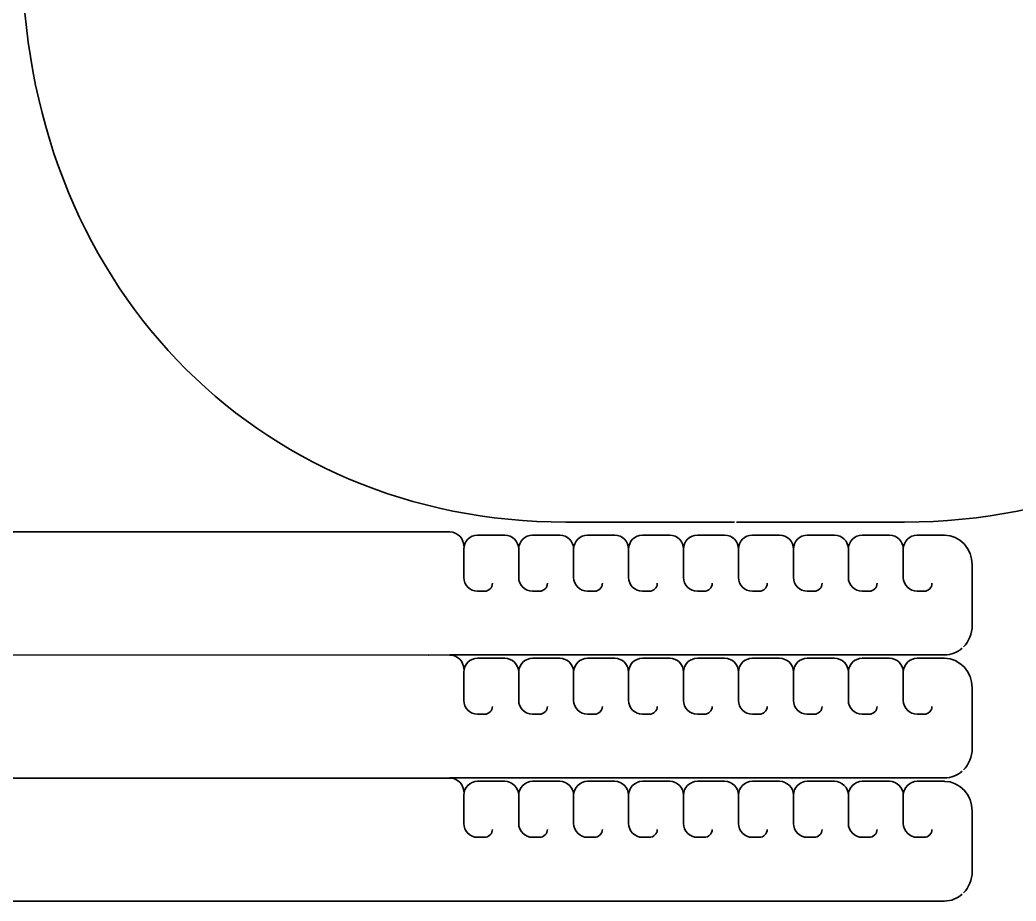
# Model space of a CAD drawing. Header units: inches. Extents: x 1974 to 2973, y -3088 to -2328.
# Drawn here: x 2586.2 to 2799.5, y -3087.7 to -2899.1 of the extents above; entities that cross this region are included whole.
import ezdxf

# ---------------------------------------------------------------- set-up
doc = ezdxf.new("R2010")
doc.units = ezdxf.units.IN
doc.header["$MEASUREMENT"] = 0
doc.layers.add('Layer 1', color=7, linetype='Continuous')

msp = doc.modelspace()

# ---------------------------------------------------------------- linework, layer by layer
at = {"layer": 'Layer 1', "color": 179, "lineweight": 35, "true_color": 0x231f20}
for points in [[(2673.73, -3008.7), (2673.69, -3008.71), (2673.73, -3008.71), (2673.73, -3008.7)], [(2673.73, -3035.05), (2673.69, -3035.06), (2673.73, -3035.06), (2673.73, -3035.05)], [(2673.73, -3035.05), (2673.69, -3035.06), (2673.73, -3035.06), (2673.73, -3035.05)], [(2673.73, -3061.39), (2673.69, -3061.4), (2673.73, -3061.4), (2673.73, -3061.39)], [(2673.73, -3061.39), (2673.69, -3061.4), (2673.73, -3061.4), (2673.73, -3061.39)]]:
    msp.add_lwpolyline(points, dxfattribs=at)
for points, knots in [([(2739.18, -2701.82), (2704.56, -2701.74), (2677.34, -2679.21), (2667.47, -2666.47), (2666.29, -2664.96), (2662.01, -2665.81), (2662.12, -2667.73), (2665.6, -2728.23), (2682.29, -2745.92), (2726.89, -2759.41), (2726.89, -2759.41), (2726.89, -2759.67), (2726.89, -2759.67), (2726.89, -2759.67), (2683.4, -2759.67), (2683.4, -2759.67), (2683.4, -2759.67), (2683.4, -2759.66), (2683.4, -2759.66), (2683.4, -2759.66), (2682.46, -2753.28), (2682.46, -2753.28), (2682.32, -2752.3), (2681.48, -2751.57), (2680.48, -2751.57), (2680.48, -2751.57), (2675.18, -2751.57), (2675.18, -2751.57), (2675.18, -2751.57), (2666.87, -2757.19), (2666.87, -2757.19), (2666.87, -2757.19), (2666.87, -2759.66), (2666.87, -2759.66), (2666.87, -2759.66), (2675.18, -2759.66), (2675.18, -2759.66), (2675.18, -2759.66), (2675.18, -2759.67), (2675.18, -2759.67), (2675.18, -2759.67), (2630.01, -2759.67), (2630.01, -2759.67), (2630.01, -2759.67), (2630.01, -2759.66), (2630.01, -2759.66), (2630.01, -2759.66), (2629.08, -2753.28), (2629.08, -2753.28), (2628.93, -2752.3), (2628.09, -2751.57), (2627.1, -2751.57), (2627.1, -2751.57), (2621.79, -2751.57), (2621.79, -2751.57), (2621.79, -2751.57), (2613.48, -2757.19), (2613.48, -2757.19), (2613.48, -2757.19), (2613.48, -2759.66), (2613.48, -2759.66), (2613.48, -2759.66), (2621.79, -2759.66), (2621.79, -2759.66), (2621.79, -2759.66), (2621.79, -2759.67), (2621.79, -2759.67), (2621.79, -2759.67), (2592.73, -2759.67), (2592.73, -2759.67), (2589.39, -2759.67), (2586.68, -2762.51), (2586.68, -2766.02), (2586.68, -2766.02), (2586.68, -2884.59), (2586.68, -2884.59), (2586.68, -2954.73), (2636.3, -3006.59), (2703.1, -3006.59), (2703.1, -3006.59), (2739.22, -3006.59), (2739.22, -3006.59)], [0, 0, 0, 0, 1, 1, 1, 2, 2, 2, 3, 3, 3, 4, 4, 4, 5, 5, 5, 6, 6, 6, 7, 7, 7, 8, 8, 8, 9, 9, 9, 10, 10, 10, 11, 11, 11, 12, 12, 12, 13, 13, 13, 14, 14, 14, 15, 15, 15, 16, 16, 16, 17, 17, 17, 18, 18, 18, 19, 19, 19, 20, 20, 20, 21, 21, 21, 22, 22, 22, 23, 23, 23, 24, 24, 24, 25, 25, 25, 26, 26, 26, 27, 27, 27, 27]), ([(2739.63, -3006.59), (2739.63, -3006.59), (2775.67, -3006.59), (2775.67, -3006.59), (2842.47, -3006.59), (2892.08, -2954.73), (2892.08, -2884.59), (2892.08, -2884.59), (2892.08, -2766.02), (2892.08, -2766.02), (2892.08, -2762.51), (2889.38, -2759.67), (2886.04, -2759.67), (2886.04, -2759.67), (2856.98, -2759.67), (2856.98, -2759.67), (2856.98, -2759.67), (2856.98, -2759.66), (2856.98, -2759.66), (2856.98, -2759.66), (2865.29, -2759.66), (2865.29, -2759.66), (2865.29, -2759.66), (2865.29, -2757.19), (2865.29, -2757.19), (2865.29, -2757.19), (2856.98, -2751.57), (2856.98, -2751.57), (2856.98, -2751.57), (2851.67, -2751.57), (2851.67, -2751.57), (2850.68, -2751.57), (2849.84, -2752.3), (2849.69, -2753.28), (2849.69, -2753.28), (2848.76, -2759.66), (2848.76, -2759.66), (2848.76, -2759.66), (2848.76, -2759.67), (2848.76, -2759.67), (2848.76, -2759.67), (2803.59, -2759.67), (2803.59, -2759.67), (2803.59, -2759.67), (2803.59, -2759.66), (2803.59, -2759.66), (2803.59, -2759.66), (2811.9, -2759.66), (2811.9, -2759.66), (2811.9, -2759.66), (2811.9, -2757.19), (2811.9, -2757.19), (2811.9, -2757.19), (2803.59, -2751.57), (2803.59, -2751.57), (2803.59, -2751.57), (2798.29, -2751.57), (2798.29, -2751.57), (2797.29, -2751.57), (2796.45, -2752.3), (2796.31, -2753.28), (2796.31, -2753.28), (2795.37, -2759.66), (2795.37, -2759.66), (2795.37, -2759.66), (2795.37, -2759.67), (2795.37, -2759.67), (2795.37, -2759.67), (2751.89, -2759.67), (2751.89, -2759.67), (2751.89, -2759.67), (2751.89, -2759.41), (2751.89, -2759.41), (2797.48, -2745.92), (2813.18, -2728.08), (2816.65, -2667.58), (2816.67, -2665.68), (2812.51, -2664.82), (2811.32, -2666.31), (2801.29, -2678.92), (2773.32, -2701.73), (2739.58, -2701.82)], [0, 0, 0, 0, 1, 1, 1, 2, 2, 2, 3, 3, 3, 4, 4, 4, 5, 5, 5, 6, 6, 6, 7, 7, 7, 8, 8, 8, 9, 9, 9, 10, 10, 10, 11, 11, 11, 12, 12, 12, 13, 13, 13, 14, 14, 14, 15, 15, 15, 16, 16, 16, 17, 17, 17, 18, 18, 18, 19, 19, 19, 20, 20, 20, 21, 21, 21, 22, 22, 22, 23, 23, 23, 24, 24, 24, 25, 25, 25, 26, 26, 26, 27, 27, 27, 27]), ([(2681.24, -3011.67), (2681.24, -3010.04), (2679.92, -3008.71), (2678.28, -3008.71), (2678.28, -3008.71), (2102.03, -3008.7), (2102.03, -3008.7), (2100.59, -3008.7), (2099.27, -3009.25), (2098.24, -3010.16)], [0, 0, 0, 0, 1, 1, 1, 2, 2, 2, 3, 3, 3, 3]), ([(2687.39, -3019.7), (2687.39, -3020.64), (2686.63, -3021.4), (2685.69, -3021.4), (2685.69, -3021.4), (2684.21, -3021.4), (2684.21, -3021.4), (2682.57, -3021.4), (2681.24, -3020.07), (2681.24, -3018.43), (2681.24, -3018.43), (2681.24, -3012.37), (2681.24, -3012.37), (2681.24, -3010.73), (2682.57, -3009.4), (2684.21, -3009.4), (2684.21, -3009.4), (2684.34, -3009.4), (2684.34, -3009.4), (2684.34, -3009.4), (2684.21, -3009.4), (2684.21, -3009.4), (2684.21, -3009.4), (2690.05, -3009.4), (2690.05, -3009.4), (2691.68, -3009.4), (2693.01, -3010.73), (2693.01, -3012.37)], [0, 0, 0, 0, 1, 1, 1, 2, 2, 2, 3, 3, 3, 4, 4, 4, 5, 5, 5, 6, 6, 6, 7, 7, 7, 8, 8, 8, 9, 9, 9, 9]), ([(2687.39, -3019.7), (2687.39, -3020.64), (2686.63, -3021.4), (2685.69, -3021.4), (2685.69, -3021.4), (2684.21, -3021.4), (2684.21, -3021.4), (2682.57, -3021.4), (2681.24, -3020.07), (2681.24, -3018.43), (2681.24, -3018.43), (2681.24, -3012.37), (2681.24, -3012.37), (2681.24, -3010.73), (2682.57, -3009.4), (2684.21, -3009.4), (2684.21, -3009.4), (2684.34, -3009.4), (2684.34, -3009.4), (2684.34, -3009.4), (2684.21, -3009.4), (2684.21, -3009.4), (2684.21, -3009.4), (2690.05, -3009.4), (2690.05, -3009.4), (2691.68, -3009.4), (2693.01, -3010.73), (2693.01, -3012.37)], [0, 0, 0, 0, 1, 1, 1, 2, 2, 2, 3, 3, 3, 4, 4, 4, 5, 5, 5, 6, 6, 6, 7, 7, 7, 8, 8, 8, 9, 9, 9, 9]), ([(2699.16, -3019.7), (2699.16, -3020.64), (2698.4, -3021.4), (2697.46, -3021.4), (2697.46, -3021.4), (2695.98, -3021.4), (2695.98, -3021.4), (2694.34, -3021.4), (2693.01, -3020.07), (2693.01, -3018.43), (2693.01, -3018.43), (2693.01, -3012.37), (2693.01, -3012.37), (2693.01, -3010.73), (2694.34, -3009.4), (2695.98, -3009.4), (2695.98, -3009.4), (2696.11, -3009.4), (2696.11, -3009.4), (2696.11, -3009.4), (2695.98, -3009.4), (2695.98, -3009.4), (2695.98, -3009.4), (2701.82, -3009.4), (2701.82, -3009.4), (2703.45, -3009.4), (2704.78, -3010.73), (2704.78, -3012.37)], [0, 0, 0, 0, 1, 1, 1, 2, 2, 2, 3, 3, 3, 4, 4, 4, 5, 5, 5, 6, 6, 6, 7, 7, 7, 8, 8, 8, 9, 9, 9, 9]), ([(2699.16, -3019.7), (2699.16, -3020.64), (2698.4, -3021.4), (2697.46, -3021.4), (2697.46, -3021.4), (2695.98, -3021.4), (2695.98, -3021.4), (2694.34, -3021.4), (2693.01, -3020.07), (2693.01, -3018.43), (2693.01, -3018.43), (2693.01, -3012.37), (2693.01, -3012.37), (2693.01, -3010.73), (2694.34, -3009.4), (2695.98, -3009.4), (2695.98, -3009.4), (2696.11, -3009.4), (2696.11, -3009.4), (2696.11, -3009.4), (2695.98, -3009.4), (2695.98, -3009.4), (2695.98, -3009.4), (2701.82, -3009.4), (2701.82, -3009.4), (2703.45, -3009.4), (2704.78, -3010.73), (2704.78, -3012.37)], [0, 0, 0, 0, 1, 1, 1, 2, 2, 2, 3, 3, 3, 4, 4, 4, 5, 5, 5, 6, 6, 6, 7, 7, 7, 8, 8, 8, 9, 9, 9, 9]), ([(2710.93, -3019.7), (2710.93, -3020.64), (2710.17, -3021.4), (2709.23, -3021.4), (2709.23, -3021.4), (2707.75, -3021.4), (2707.75, -3021.4), (2706.11, -3021.4), (2704.78, -3020.07), (2704.78, -3018.43), (2704.78, -3018.43), (2704.78, -3012.37), (2704.78, -3012.37), (2704.78, -3010.73), (2706.11, -3009.4), (2707.75, -3009.4), (2707.75, -3009.4), (2707.88, -3009.4), (2707.88, -3009.4), (2707.88, -3009.4), (2707.75, -3009.4), (2707.75, -3009.4), (2707.75, -3009.4), (2713.59, -3009.4), (2713.59, -3009.4), (2715.22, -3009.4), (2716.55, -3010.73), (2716.55, -3012.37)], [0, 0, 0, 0, 1, 1, 1, 2, 2, 2, 3, 3, 3, 4, 4, 4, 5, 5, 5, 6, 6, 6, 7, 7, 7, 8, 8, 8, 9, 9, 9, 9]), ([(2710.93, -3019.7), (2710.93, -3020.64), (2710.17, -3021.4), (2709.23, -3021.4), (2709.23, -3021.4), (2707.75, -3021.4), (2707.75, -3021.4), (2706.11, -3021.4), (2704.78, -3020.07), (2704.78, -3018.43), (2704.78, -3018.43), (2704.78, -3012.37), (2704.78, -3012.37), (2704.78, -3010.73), (2706.11, -3009.4), (2707.75, -3009.4), (2707.75, -3009.4), (2707.88, -3009.4), (2707.88, -3009.4), (2707.88, -3009.4), (2707.75, -3009.4), (2707.75, -3009.4), (2707.75, -3009.4), (2713.59, -3009.4), (2713.59, -3009.4), (2715.22, -3009.4), (2716.55, -3010.73), (2716.55, -3012.37)], [0, 0, 0, 0, 1, 1, 1, 2, 2, 2, 3, 3, 3, 4, 4, 4, 5, 5, 5, 6, 6, 6, 7, 7, 7, 8, 8, 8, 9, 9, 9, 9]), ([(2722.7, -3019.7), (2722.7, -3020.64), (2721.94, -3021.4), (2721, -3021.4), (2721, -3021.4), (2719.52, -3021.4), (2719.52, -3021.4), (2717.88, -3021.4), (2716.55, -3020.07), (2716.55, -3018.43), (2716.55, -3018.43), (2716.55, -3012.37), (2716.55, -3012.37), (2716.55, -3010.73), (2717.88, -3009.4), (2719.52, -3009.4), (2719.52, -3009.4), (2719.65, -3009.4), (2719.65, -3009.4), (2719.65, -3009.4), (2719.52, -3009.4), (2719.52, -3009.4), (2719.52, -3009.4), (2725.36, -3009.4), (2725.36, -3009.4), (2726.99, -3009.4), (2728.32, -3010.73), (2728.32, -3012.37)], [0, 0, 0, 0, 1, 1, 1, 2, 2, 2, 3, 3, 3, 4, 4, 4, 5, 5, 5, 6, 6, 6, 7, 7, 7, 8, 8, 8, 9, 9, 9, 9]), ([(2722.7, -3019.7), (2722.7, -3020.64), (2721.94, -3021.4), (2721, -3021.4), (2721, -3021.4), (2719.52, -3021.4), (2719.52, -3021.4), (2717.88, -3021.4), (2716.55, -3020.07), (2716.55, -3018.43), (2716.55, -3018.43), (2716.55, -3012.37), (2716.55, -3012.37), (2716.55, -3010.73), (2717.88, -3009.4), (2719.52, -3009.4), (2719.52, -3009.4), (2719.65, -3009.4), (2719.65, -3009.4), (2719.65, -3009.4), (2719.52, -3009.4), (2719.52, -3009.4), (2719.52, -3009.4), (2725.36, -3009.4), (2725.36, -3009.4), (2726.99, -3009.4), (2728.32, -3010.73), (2728.32, -3012.37)], [0, 0, 0, 0, 1, 1, 1, 2, 2, 2, 3, 3, 3, 4, 4, 4, 5, 5, 5, 6, 6, 6, 7, 7, 7, 8, 8, 8, 9, 9, 9, 9]), ([(2734.47, -3019.7), (2734.47, -3020.64), (2733.71, -3021.4), (2732.77, -3021.4), (2732.77, -3021.4), (2731.29, -3021.4), (2731.29, -3021.4), (2729.65, -3021.4), (2728.32, -3020.07), (2728.32, -3018.43), (2728.32, -3018.43), (2728.32, -3012.37), (2728.32, -3012.37), (2728.32, -3010.73), (2729.65, -3009.4), (2731.29, -3009.4), (2731.29, -3009.4), (2731.42, -3009.4), (2731.42, -3009.4), (2731.42, -3009.4), (2731.29, -3009.4), (2731.29, -3009.4), (2731.29, -3009.4), (2737.12, -3009.4), (2737.12, -3009.4), (2738.76, -3009.4), (2740.09, -3010.73), (2740.09, -3012.37)], [0, 0, 0, 0, 1, 1, 1, 2, 2, 2, 3, 3, 3, 4, 4, 4, 5, 5, 5, 6, 6, 6, 7, 7, 7, 8, 8, 8, 9, 9, 9, 9]), ([(2734.47, -3019.7), (2734.47, -3020.64), (2733.71, -3021.4), (2732.77, -3021.4), (2732.77, -3021.4), (2731.29, -3021.4), (2731.29, -3021.4), (2729.65, -3021.4), (2728.32, -3020.07), (2728.32, -3018.43), (2728.32, -3018.43), (2728.32, -3012.37), (2728.32, -3012.37), (2728.32, -3010.73), (2729.65, -3009.4), (2731.29, -3009.4), (2731.29, -3009.4), (2731.42, -3009.4), (2731.42, -3009.4), (2731.42, -3009.4), (2731.29, -3009.4), (2731.29, -3009.4), (2731.29, -3009.4), (2737.12, -3009.4), (2737.12, -3009.4), (2738.76, -3009.4), (2740.09, -3010.73), (2740.09, -3012.37)], [0, 0, 0, 0, 1, 1, 1, 2, 2, 2, 3, 3, 3, 4, 4, 4, 5, 5, 5, 6, 6, 6, 7, 7, 7, 8, 8, 8, 9, 9, 9, 9]), ([(2746.24, -3019.7), (2746.24, -3020.64), (2745.48, -3021.4), (2744.54, -3021.4), (2744.54, -3021.4), (2743.06, -3021.4), (2743.06, -3021.4), (2741.42, -3021.4), (2740.09, -3020.07), (2740.09, -3018.43), (2740.09, -3018.43), (2740.09, -3012.37), (2740.09, -3012.37), (2740.09, -3010.73), (2741.42, -3009.4), (2743.06, -3009.4), (2743.06, -3009.4), (2743.19, -3009.4), (2743.19, -3009.4), (2743.19, -3009.4), (2743.06, -3009.4), (2743.06, -3009.4), (2743.06, -3009.4), (2748.89, -3009.4), (2748.89, -3009.4), (2750.53, -3009.4), (2751.86, -3010.73), (2751.86, -3012.37)], [0, 0, 0, 0, 1, 1, 1, 2, 2, 2, 3, 3, 3, 4, 4, 4, 5, 5, 5, 6, 6, 6, 7, 7, 7, 8, 8, 8, 9, 9, 9, 9]), ([(2746.24, -3019.7), (2746.24, -3020.64), (2745.48, -3021.4), (2744.54, -3021.4), (2744.54, -3021.4), (2743.06, -3021.4), (2743.06, -3021.4), (2741.42, -3021.4), (2740.09, -3020.07), (2740.09, -3018.43), (2740.09, -3018.43), (2740.09, -3012.37), (2740.09, -3012.37), (2740.09, -3010.73), (2741.42, -3009.4), (2743.06, -3009.4), (2743.06, -3009.4), (2743.19, -3009.4), (2743.19, -3009.4), (2743.19, -3009.4), (2743.06, -3009.4), (2743.06, -3009.4), (2743.06, -3009.4), (2748.89, -3009.4), (2748.89, -3009.4), (2750.53, -3009.4), (2751.86, -3010.73), (2751.86, -3012.37)], [0, 0, 0, 0, 1, 1, 1, 2, 2, 2, 3, 3, 3, 4, 4, 4, 5, 5, 5, 6, 6, 6, 7, 7, 7, 8, 8, 8, 9, 9, 9, 9]), ([(2758.01, -3019.7), (2758.01, -3020.64), (2757.25, -3021.4), (2756.31, -3021.4), (2756.31, -3021.4), (2754.83, -3021.4), (2754.83, -3021.4), (2753.19, -3021.4), (2751.86, -3020.07), (2751.86, -3018.43), (2751.86, -3018.43), (2751.86, -3012.37), (2751.86, -3012.37), (2751.86, -3010.73), (2753.19, -3009.4), (2754.83, -3009.4), (2754.83, -3009.4), (2754.95, -3009.4), (2754.95, -3009.4), (2754.95, -3009.4), (2754.83, -3009.4), (2754.83, -3009.4), (2754.83, -3009.4), (2760.66, -3009.4), (2760.66, -3009.4), (2762.3, -3009.4), (2763.63, -3010.73), (2763.63, -3012.37)], [0, 0, 0, 0, 1, 1, 1, 2, 2, 2, 3, 3, 3, 4, 4, 4, 5, 5, 5, 6, 6, 6, 7, 7, 7, 8, 8, 8, 9, 9, 9, 9]), ([(2758.01, -3019.7), (2758.01, -3020.64), (2757.25, -3021.4), (2756.31, -3021.4), (2756.31, -3021.4), (2754.83, -3021.4), (2754.83, -3021.4), (2753.19, -3021.4), (2751.86, -3020.07), (2751.86, -3018.43), (2751.86, -3018.43), (2751.86, -3012.37), (2751.86, -3012.37), (2751.86, -3010.73), (2753.19, -3009.4), (2754.83, -3009.4), (2754.83, -3009.4), (2754.95, -3009.4), (2754.95, -3009.4), (2754.95, -3009.4), (2754.83, -3009.4), (2754.83, -3009.4), (2754.83, -3009.4), (2760.66, -3009.4), (2760.66, -3009.4), (2762.3, -3009.4), (2763.63, -3010.73), (2763.63, -3012.37)], [0, 0, 0, 0, 1, 1, 1, 2, 2, 2, 3, 3, 3, 4, 4, 4, 5, 5, 5, 6, 6, 6, 7, 7, 7, 8, 8, 8, 9, 9, 9, 9]), ([(2769.78, -3019.7), (2769.78, -3020.64), (2769.02, -3021.4), (2768.08, -3021.4), (2768.08, -3021.4), (2766.59, -3021.4), (2766.59, -3021.4), (2764.96, -3021.4), (2763.63, -3020.07), (2763.63, -3018.43), (2763.63, -3018.43), (2763.63, -3012.37), (2763.63, -3012.37), (2763.63, -3010.73), (2764.96, -3009.4), (2766.59, -3009.4), (2766.59, -3009.4), (2766.72, -3009.4), (2766.72, -3009.4), (2766.72, -3009.4), (2766.59, -3009.4), (2766.59, -3009.4), (2766.59, -3009.4), (2772.43, -3009.4), (2772.43, -3009.4), (2774.07, -3009.4), (2775.4, -3010.73), (2775.4, -3012.37)], [0, 0, 0, 0, 1, 1, 1, 2, 2, 2, 3, 3, 3, 4, 4, 4, 5, 5, 5, 6, 6, 6, 7, 7, 7, 8, 8, 8, 9, 9, 9, 9]), ([(2769.78, -3019.7), (2769.78, -3020.64), (2769.02, -3021.4), (2768.08, -3021.4), (2768.08, -3021.4), (2766.59, -3021.4), (2766.59, -3021.4), (2764.96, -3021.4), (2763.63, -3020.07), (2763.63, -3018.43), (2763.63, -3018.43), (2763.63, -3012.37), (2763.63, -3012.37), (2763.63, -3010.73), (2764.96, -3009.4), (2766.59, -3009.4), (2766.59, -3009.4), (2766.72, -3009.4), (2766.72, -3009.4), (2766.72, -3009.4), (2766.59, -3009.4), (2766.59, -3009.4), (2766.59, -3009.4), (2772.43, -3009.4), (2772.43, -3009.4), (2774.07, -3009.4), (2775.4, -3010.73), (2775.4, -3012.37)], [0, 0, 0, 0, 1, 1, 1, 2, 2, 2, 3, 3, 3, 4, 4, 4, 5, 5, 5, 6, 6, 6, 7, 7, 7, 8, 8, 8, 9, 9, 9, 9]), ([(2781.54, -3019.7), (2781.54, -3020.64), (2780.78, -3021.4), (2779.85, -3021.4), (2779.85, -3021.4), (2778.36, -3021.4), (2778.36, -3021.4), (2776.73, -3021.4), (2775.4, -3020.07), (2775.4, -3018.43), (2775.4, -3018.43), (2775.4, -3012.37), (2775.4, -3012.37), (2775.4, -3010.73), (2776.73, -3009.4), (2778.36, -3009.4), (2778.36, -3009.4), (2778.49, -3009.4), (2778.49, -3009.4), (2778.49, -3009.4), (2778.36, -3009.4), (2778.36, -3009.4), (2778.36, -3009.4), (2784.2, -3009.4), (2784.2, -3009.4), (2784.2, -3009.4), (2784.24, -3009.41), (2784.24, -3009.41), (2784.24, -3009.41), (2784.2, -3009.41), (2784.2, -3009.41), (2787.49, -3009.41), (2790.15, -3012.26), (2790.15, -3015.76), (2790.15, -3015.76), (2790.15, -3015.75), (2790.15, -3015.75), (2790.15, -3015.75), (2790.15, -3028.7), (2790.15, -3028.7), (2790.15, -3030.52), (2789.43, -3032.16), (2788.28, -3033.31)], [0, 0, 0, 0, 1, 1, 1, 2, 2, 2, 3, 3, 3, 4, 4, 4, 5, 5, 5, 6, 6, 6, 7, 7, 7, 8, 8, 8, 9, 9, 9, 10, 10, 10, 11, 11, 11, 12, 12, 12, 13, 13, 13, 14, 14, 14, 14]), ([(2781.54, -3019.7), (2781.54, -3020.64), (2780.78, -3021.4), (2779.85, -3021.4), (2779.85, -3021.4), (2778.36, -3021.4), (2778.36, -3021.4), (2776.73, -3021.4), (2775.4, -3020.07), (2775.4, -3018.43), (2775.4, -3018.43), (2775.4, -3012.37), (2775.4, -3012.37), (2775.4, -3010.73), (2776.73, -3009.4), (2778.36, -3009.4), (2778.36, -3009.4), (2778.49, -3009.4), (2778.49, -3009.4), (2778.49, -3009.4), (2778.36, -3009.4), (2778.36, -3009.4), (2778.36, -3009.4), (2784.2, -3009.4), (2784.2, -3009.4), (2784.2, -3009.4), (2784.24, -3009.41), (2784.24, -3009.41), (2784.24, -3009.41), (2784.2, -3009.41), (2784.2, -3009.41), (2787.49, -3009.41), (2790.15, -3012.26), (2790.15, -3015.76), (2790.15, -3015.76), (2790.15, -3015.75), (2790.15, -3015.75), (2790.15, -3015.75), (2790.15, -3028.7), (2790.15, -3028.7), (2790.15, -3030.52), (2789.43, -3032.16), (2788.28, -3033.31)], [0, 0, 0, 0, 1, 1, 1, 2, 2, 2, 3, 3, 3, 4, 4, 4, 5, 5, 5, 6, 6, 6, 7, 7, 7, 8, 8, 8, 9, 9, 9, 10, 10, 10, 11, 11, 11, 12, 12, 12, 13, 13, 13, 14, 14, 14, 14]), ([(2787.99, -3033.59), (2786.96, -3034.5), (2785.64, -3035.05), (2784.2, -3035.05), (2784.2, -3035.05), (2678.28, -3035.04), (2678.28, -3035.04)], [0, 0, 0, 0, 1, 1, 1, 2, 2, 2, 2]), ([(2787.99, -3033.59), (2786.96, -3034.5), (2785.64, -3035.05), (2784.2, -3035.05), (2784.2, -3035.05), (2678.28, -3035.04), (2678.28, -3035.04)], [0, 0, 0, 0, 1, 1, 1, 2, 2, 2, 2]), ([(2681.24, -3038.02), (2681.24, -3036.38), (2679.92, -3035.06), (2678.28, -3035.06), (2678.28, -3035.06), (2102.03, -3035.05), (2102.03, -3035.05), (2100.59, -3035.05), (2099.27, -3035.6), (2098.24, -3036.51)], [0, 0, 0, 0, 1, 1, 1, 2, 2, 2, 3, 3, 3, 3]), ([(2681.24, -3038.02), (2681.24, -3036.38), (2679.92, -3035.06), (2678.28, -3035.06), (2678.28, -3035.06), (2102.03, -3035.05), (2102.03, -3035.05), (2100.59, -3035.05), (2099.27, -3035.6), (2098.24, -3036.51)], [0, 0, 0, 0, 1, 1, 1, 2, 2, 2, 3, 3, 3, 3]), ([(2687.39, -3046.05), (2687.39, -3046.98), (2686.63, -3047.74), (2685.69, -3047.74), (2685.69, -3047.74), (2684.21, -3047.74), (2684.21, -3047.74), (2682.57, -3047.74), (2681.24, -3046.42), (2681.24, -3044.78), (2681.24, -3044.78), (2681.24, -3038.72), (2681.24, -3038.72), (2681.24, -3037.08), (2682.57, -3035.75), (2684.21, -3035.75), (2684.21, -3035.75), (2684.34, -3035.75), (2684.34, -3035.75), (2684.34, -3035.75), (2684.21, -3035.75), (2684.21, -3035.75), (2684.21, -3035.75), (2690.05, -3035.75), (2690.05, -3035.75), (2691.68, -3035.75), (2693.01, -3037.08), (2693.01, -3038.72)], [0, 0, 0, 0, 1, 1, 1, 2, 2, 2, 3, 3, 3, 4, 4, 4, 5, 5, 5, 6, 6, 6, 7, 7, 7, 8, 8, 8, 9, 9, 9, 9]), ([(2687.39, -3046.05), (2687.39, -3046.98), (2686.63, -3047.74), (2685.69, -3047.74), (2685.69, -3047.74), (2684.21, -3047.74), (2684.21, -3047.74), (2682.57, -3047.74), (2681.24, -3046.42), (2681.24, -3044.78), (2681.24, -3044.78), (2681.24, -3038.72), (2681.24, -3038.72), (2681.24, -3037.08), (2682.57, -3035.75), (2684.21, -3035.75), (2684.21, -3035.75), (2684.34, -3035.75), (2684.34, -3035.75), (2684.34, -3035.75), (2684.21, -3035.75), (2684.21, -3035.75), (2684.21, -3035.75), (2690.05, -3035.75), (2690.05, -3035.75), (2691.68, -3035.75), (2693.01, -3037.08), (2693.01, -3038.72)], [0, 0, 0, 0, 1, 1, 1, 2, 2, 2, 3, 3, 3, 4, 4, 4, 5, 5, 5, 6, 6, 6, 7, 7, 7, 8, 8, 8, 9, 9, 9, 9]), ([(2699.16, -3046.05), (2699.16, -3046.98), (2698.4, -3047.74), (2697.46, -3047.74), (2697.46, -3047.74), (2695.98, -3047.74), (2695.98, -3047.74), (2694.34, -3047.74), (2693.01, -3046.42), (2693.01, -3044.78), (2693.01, -3044.78), (2693.01, -3038.72), (2693.01, -3038.72), (2693.01, -3037.08), (2694.34, -3035.75), (2695.98, -3035.75), (2695.98, -3035.75), (2696.11, -3035.75), (2696.11, -3035.75), (2696.11, -3035.75), (2695.98, -3035.75), (2695.98, -3035.75), (2695.98, -3035.75), (2701.82, -3035.75), (2701.82, -3035.75), (2703.45, -3035.75), (2704.78, -3037.08), (2704.78, -3038.72)], [0, 0, 0, 0, 1, 1, 1, 2, 2, 2, 3, 3, 3, 4, 4, 4, 5, 5, 5, 6, 6, 6, 7, 7, 7, 8, 8, 8, 9, 9, 9, 9]), ([(2699.16, -3046.05), (2699.16, -3046.98), (2698.4, -3047.74), (2697.46, -3047.74), (2697.46, -3047.74), (2695.98, -3047.74), (2695.98, -3047.74), (2694.34, -3047.74), (2693.01, -3046.42), (2693.01, -3044.78), (2693.01, -3044.78), (2693.01, -3038.72), (2693.01, -3038.72), (2693.01, -3037.08), (2694.34, -3035.75), (2695.98, -3035.75), (2695.98, -3035.75), (2696.11, -3035.75), (2696.11, -3035.75), (2696.11, -3035.75), (2695.98, -3035.75), (2695.98, -3035.75), (2695.98, -3035.75), (2701.82, -3035.75), (2701.82, -3035.75), (2703.45, -3035.75), (2704.78, -3037.08), (2704.78, -3038.72)], [0, 0, 0, 0, 1, 1, 1, 2, 2, 2, 3, 3, 3, 4, 4, 4, 5, 5, 5, 6, 6, 6, 7, 7, 7, 8, 8, 8, 9, 9, 9, 9]), ([(2710.93, -3046.05), (2710.93, -3046.98), (2710.17, -3047.74), (2709.23, -3047.74), (2709.23, -3047.74), (2707.75, -3047.74), (2707.75, -3047.74), (2706.11, -3047.74), (2704.78, -3046.42), (2704.78, -3044.78), (2704.78, -3044.78), (2704.78, -3038.72), (2704.78, -3038.72), (2704.78, -3037.08), (2706.11, -3035.75), (2707.75, -3035.75), (2707.75, -3035.75), (2707.88, -3035.75), (2707.88, -3035.75), (2707.88, -3035.75), (2707.75, -3035.75), (2707.75, -3035.75), (2707.75, -3035.75), (2713.59, -3035.75), (2713.59, -3035.75), (2715.22, -3035.75), (2716.55, -3037.08), (2716.55, -3038.72)], [0, 0, 0, 0, 1, 1, 1, 2, 2, 2, 3, 3, 3, 4, 4, 4, 5, 5, 5, 6, 6, 6, 7, 7, 7, 8, 8, 8, 9, 9, 9, 9]), ([(2710.93, -3046.05), (2710.93, -3046.98), (2710.17, -3047.74), (2709.23, -3047.74), (2709.23, -3047.74), (2707.75, -3047.74), (2707.75, -3047.74), (2706.11, -3047.74), (2704.78, -3046.42), (2704.78, -3044.78), (2704.78, -3044.78), (2704.78, -3038.72), (2704.78, -3038.72), (2704.78, -3037.08), (2706.11, -3035.75), (2707.75, -3035.75), (2707.75, -3035.75), (2707.88, -3035.75), (2707.88, -3035.75), (2707.88, -3035.75), (2707.75, -3035.75), (2707.75, -3035.75), (2707.75, -3035.75), (2713.59, -3035.75), (2713.59, -3035.75), (2715.22, -3035.75), (2716.55, -3037.08), (2716.55, -3038.72)], [0, 0, 0, 0, 1, 1, 1, 2, 2, 2, 3, 3, 3, 4, 4, 4, 5, 5, 5, 6, 6, 6, 7, 7, 7, 8, 8, 8, 9, 9, 9, 9]), ([(2722.7, -3046.05), (2722.7, -3046.98), (2721.94, -3047.74), (2721, -3047.74), (2721, -3047.74), (2719.52, -3047.74), (2719.52, -3047.74), (2717.88, -3047.74), (2716.55, -3046.42), (2716.55, -3044.78), (2716.55, -3044.78), (2716.55, -3038.72), (2716.55, -3038.72), (2716.55, -3037.08), (2717.88, -3035.75), (2719.52, -3035.75), (2719.52, -3035.75), (2719.65, -3035.75), (2719.65, -3035.75), (2719.65, -3035.75), (2719.52, -3035.75), (2719.52, -3035.75), (2719.52, -3035.75), (2725.36, -3035.75), (2725.36, -3035.75), (2726.99, -3035.75), (2728.32, -3037.08), (2728.32, -3038.72)], [0, 0, 0, 0, 1, 1, 1, 2, 2, 2, 3, 3, 3, 4, 4, 4, 5, 5, 5, 6, 6, 6, 7, 7, 7, 8, 8, 8, 9, 9, 9, 9]), ([(2722.7, -3046.05), (2722.7, -3046.98), (2721.94, -3047.74), (2721, -3047.74), (2721, -3047.74), (2719.52, -3047.74), (2719.52, -3047.74), (2717.88, -3047.74), (2716.55, -3046.42), (2716.55, -3044.78), (2716.55, -3044.78), (2716.55, -3038.72), (2716.55, -3038.72), (2716.55, -3037.08), (2717.88, -3035.75), (2719.52, -3035.75), (2719.52, -3035.75), (2719.65, -3035.75), (2719.65, -3035.75), (2719.65, -3035.75), (2719.52, -3035.75), (2719.52, -3035.75), (2719.52, -3035.75), (2725.36, -3035.75), (2725.36, -3035.75), (2726.99, -3035.75), (2728.32, -3037.08), (2728.32, -3038.72)], [0, 0, 0, 0, 1, 1, 1, 2, 2, 2, 3, 3, 3, 4, 4, 4, 5, 5, 5, 6, 6, 6, 7, 7, 7, 8, 8, 8, 9, 9, 9, 9]), ([(2734.47, -3046.05), (2734.47, -3046.98), (2733.71, -3047.74), (2732.77, -3047.74), (2732.77, -3047.74), (2731.29, -3047.74), (2731.29, -3047.74), (2729.65, -3047.74), (2728.32, -3046.42), (2728.32, -3044.78), (2728.32, -3044.78), (2728.32, -3038.72), (2728.32, -3038.72), (2728.32, -3037.08), (2729.65, -3035.75), (2731.29, -3035.75), (2731.29, -3035.75), (2731.42, -3035.75), (2731.42, -3035.75), (2731.42, -3035.75), (2731.29, -3035.75), (2731.29, -3035.75), (2731.29, -3035.75), (2737.12, -3035.75), (2737.12, -3035.75), (2738.76, -3035.75), (2740.09, -3037.08), (2740.09, -3038.72)], [0, 0, 0, 0, 1, 1, 1, 2, 2, 2, 3, 3, 3, 4, 4, 4, 5, 5, 5, 6, 6, 6, 7, 7, 7, 8, 8, 8, 9, 9, 9, 9]), ([(2734.47, -3046.05), (2734.47, -3046.98), (2733.71, -3047.74), (2732.77, -3047.74), (2732.77, -3047.74), (2731.29, -3047.74), (2731.29, -3047.74), (2729.65, -3047.74), (2728.32, -3046.42), (2728.32, -3044.78), (2728.32, -3044.78), (2728.32, -3038.72), (2728.32, -3038.72), (2728.32, -3037.08), (2729.65, -3035.75), (2731.29, -3035.75), (2731.29, -3035.75), (2731.42, -3035.75), (2731.42, -3035.75), (2731.42, -3035.75), (2731.29, -3035.75), (2731.29, -3035.75), (2731.29, -3035.75), (2737.12, -3035.75), (2737.12, -3035.75), (2738.76, -3035.75), (2740.09, -3037.08), (2740.09, -3038.72)], [0, 0, 0, 0, 1, 1, 1, 2, 2, 2, 3, 3, 3, 4, 4, 4, 5, 5, 5, 6, 6, 6, 7, 7, 7, 8, 8, 8, 9, 9, 9, 9]), ([(2746.24, -3046.05), (2746.24, -3046.98), (2745.48, -3047.74), (2744.54, -3047.74), (2744.54, -3047.74), (2743.06, -3047.74), (2743.06, -3047.74), (2741.42, -3047.74), (2740.09, -3046.42), (2740.09, -3044.78), (2740.09, -3044.78), (2740.09, -3038.72), (2740.09, -3038.72), (2740.09, -3037.08), (2741.42, -3035.75), (2743.06, -3035.75), (2743.06, -3035.75), (2743.19, -3035.75), (2743.19, -3035.75), (2743.19, -3035.75), (2743.06, -3035.75), (2743.06, -3035.75), (2743.06, -3035.75), (2748.89, -3035.75), (2748.89, -3035.75), (2750.53, -3035.75), (2751.86, -3037.08), (2751.86, -3038.72)], [0, 0, 0, 0, 1, 1, 1, 2, 2, 2, 3, 3, 3, 4, 4, 4, 5, 5, 5, 6, 6, 6, 7, 7, 7, 8, 8, 8, 9, 9, 9, 9]), ([(2746.24, -3046.05), (2746.24, -3046.98), (2745.48, -3047.74), (2744.54, -3047.74), (2744.54, -3047.74), (2743.06, -3047.74), (2743.06, -3047.74), (2741.42, -3047.74), (2740.09, -3046.42), (2740.09, -3044.78), (2740.09, -3044.78), (2740.09, -3038.72), (2740.09, -3038.72), (2740.09, -3037.08), (2741.42, -3035.75), (2743.06, -3035.75), (2743.06, -3035.75), (2743.19, -3035.75), (2743.19, -3035.75), (2743.19, -3035.75), (2743.06, -3035.75), (2743.06, -3035.75), (2743.06, -3035.75), (2748.89, -3035.75), (2748.89, -3035.75), (2750.53, -3035.75), (2751.86, -3037.08), (2751.86, -3038.72)], [0, 0, 0, 0, 1, 1, 1, 2, 2, 2, 3, 3, 3, 4, 4, 4, 5, 5, 5, 6, 6, 6, 7, 7, 7, 8, 8, 8, 9, 9, 9, 9]), ([(2758.01, -3046.05), (2758.01, -3046.98), (2757.25, -3047.74), (2756.31, -3047.74), (2756.31, -3047.74), (2754.83, -3047.74), (2754.83, -3047.74), (2753.19, -3047.74), (2751.86, -3046.42), (2751.86, -3044.78), (2751.86, -3044.78), (2751.86, -3038.72), (2751.86, -3038.72), (2751.86, -3037.08), (2753.19, -3035.75), (2754.83, -3035.75), (2754.83, -3035.75), (2754.95, -3035.75), (2754.95, -3035.75), (2754.95, -3035.75), (2754.83, -3035.75), (2754.83, -3035.75), (2754.83, -3035.75), (2760.66, -3035.75), (2760.66, -3035.75), (2762.3, -3035.75), (2763.63, -3037.08), (2763.63, -3038.72)], [0, 0, 0, 0, 1, 1, 1, 2, 2, 2, 3, 3, 3, 4, 4, 4, 5, 5, 5, 6, 6, 6, 7, 7, 7, 8, 8, 8, 9, 9, 9, 9]), ([(2758.01, -3046.05), (2758.01, -3046.98), (2757.25, -3047.74), (2756.31, -3047.74), (2756.31, -3047.74), (2754.83, -3047.74), (2754.83, -3047.74), (2753.19, -3047.74), (2751.86, -3046.42), (2751.86, -3044.78), (2751.86, -3044.78), (2751.86, -3038.72), (2751.86, -3038.72), (2751.86, -3037.08), (2753.19, -3035.75), (2754.83, -3035.75), (2754.83, -3035.75), (2754.95, -3035.75), (2754.95, -3035.75), (2754.95, -3035.75), (2754.83, -3035.75), (2754.83, -3035.75), (2754.83, -3035.75), (2760.66, -3035.75), (2760.66, -3035.75), (2762.3, -3035.75), (2763.63, -3037.08), (2763.63, -3038.72)], [0, 0, 0, 0, 1, 1, 1, 2, 2, 2, 3, 3, 3, 4, 4, 4, 5, 5, 5, 6, 6, 6, 7, 7, 7, 8, 8, 8, 9, 9, 9, 9]), ([(2769.78, -3046.05), (2769.78, -3046.98), (2769.02, -3047.74), (2768.08, -3047.74), (2768.08, -3047.74), (2766.59, -3047.74), (2766.59, -3047.74), (2764.96, -3047.74), (2763.63, -3046.42), (2763.63, -3044.78), (2763.63, -3044.78), (2763.63, -3038.72), (2763.63, -3038.72), (2763.63, -3037.08), (2764.96, -3035.75), (2766.59, -3035.75), (2766.59, -3035.75), (2766.72, -3035.75), (2766.72, -3035.75), (2766.72, -3035.75), (2766.59, -3035.75), (2766.59, -3035.75), (2766.59, -3035.75), (2772.43, -3035.75), (2772.43, -3035.75), (2774.07, -3035.75), (2775.4, -3037.08), (2775.4, -3038.72)], [0, 0, 0, 0, 1, 1, 1, 2, 2, 2, 3, 3, 3, 4, 4, 4, 5, 5, 5, 6, 6, 6, 7, 7, 7, 8, 8, 8, 9, 9, 9, 9]), ([(2769.78, -3046.05), (2769.78, -3046.98), (2769.02, -3047.74), (2768.08, -3047.74), (2768.08, -3047.74), (2766.59, -3047.74), (2766.59, -3047.74), (2764.96, -3047.74), (2763.63, -3046.42), (2763.63, -3044.78), (2763.63, -3044.78), (2763.63, -3038.72), (2763.63, -3038.72), (2763.63, -3037.08), (2764.96, -3035.75), (2766.59, -3035.75), (2766.59, -3035.75), (2766.72, -3035.75), (2766.72, -3035.75), (2766.72, -3035.75), (2766.59, -3035.75), (2766.59, -3035.75), (2766.59, -3035.75), (2772.43, -3035.75), (2772.43, -3035.75), (2774.07, -3035.75), (2775.4, -3037.08), (2775.4, -3038.72)], [0, 0, 0, 0, 1, 1, 1, 2, 2, 2, 3, 3, 3, 4, 4, 4, 5, 5, 5, 6, 6, 6, 7, 7, 7, 8, 8, 8, 9, 9, 9, 9]), ([(2781.54, -3046.05), (2781.54, -3046.98), (2780.78, -3047.74), (2779.85, -3047.74), (2779.85, -3047.74), (2778.36, -3047.74), (2778.36, -3047.74), (2776.73, -3047.74), (2775.4, -3046.42), (2775.4, -3044.78), (2775.4, -3044.78), (2775.4, -3038.72), (2775.4, -3038.72), (2775.4, -3037.08), (2776.73, -3035.75), (2778.36, -3035.75), (2778.36, -3035.75), (2778.49, -3035.75), (2778.49, -3035.75), (2778.49, -3035.75), (2778.36, -3035.75), (2778.36, -3035.75), (2778.36, -3035.75), (2784.2, -3035.75), (2784.2, -3035.75), (2784.2, -3035.75), (2784.24, -3035.76), (2784.24, -3035.76), (2784.24, -3035.76), (2784.2, -3035.76), (2784.2, -3035.76), (2787.49, -3035.76), (2790.15, -3038.6), (2790.15, -3042.11), (2790.15, -3042.11), (2790.15, -3042.1), (2790.15, -3042.1), (2790.15, -3042.1), (2790.15, -3055.04), (2790.15, -3055.04), (2790.15, -3056.87), (2789.43, -3058.5), (2788.28, -3059.66)], [0, 0, 0, 0, 1, 1, 1, 2, 2, 2, 3, 3, 3, 4, 4, 4, 5, 5, 5, 6, 6, 6, 7, 7, 7, 8, 8, 8, 9, 9, 9, 10, 10, 10, 11, 11, 11, 12, 12, 12, 13, 13, 13, 14, 14, 14, 14]), ([(2781.54, -3046.05), (2781.54, -3046.98), (2780.78, -3047.74), (2779.85, -3047.74), (2779.85, -3047.74), (2778.36, -3047.74), (2778.36, -3047.74), (2776.73, -3047.74), (2775.4, -3046.42), (2775.4, -3044.78), (2775.4, -3044.78), (2775.4, -3038.72), (2775.4, -3038.72), (2775.4, -3037.08), (2776.73, -3035.75), (2778.36, -3035.75), (2778.36, -3035.75), (2778.49, -3035.75), (2778.49, -3035.75), (2778.49, -3035.75), (2778.36, -3035.75), (2778.36, -3035.75), (2778.36, -3035.75), (2784.2, -3035.75), (2784.2, -3035.75), (2784.2, -3035.75), (2784.24, -3035.76), (2784.24, -3035.76), (2784.24, -3035.76), (2784.2, -3035.76), (2784.2, -3035.76), (2787.49, -3035.76), (2790.15, -3038.6), (2790.15, -3042.11), (2790.15, -3042.11), (2790.15, -3042.1), (2790.15, -3042.1), (2790.15, -3042.1), (2790.15, -3055.04), (2790.15, -3055.04), (2790.15, -3056.87), (2789.43, -3058.5), (2788.28, -3059.66)], [0, 0, 0, 0, 1, 1, 1, 2, 2, 2, 3, 3, 3, 4, 4, 4, 5, 5, 5, 6, 6, 6, 7, 7, 7, 8, 8, 8, 9, 9, 9, 10, 10, 10, 11, 11, 11, 12, 12, 12, 13, 13, 13, 14, 14, 14, 14]), ([(2681.24, -3064.37), (2681.24, -3062.73), (2679.92, -3061.4), (2678.28, -3061.4), (2678.28, -3061.4), (2102.03, -3061.4), (2102.03, -3061.4), (2100.59, -3061.4), (2099.27, -3061.94), (2098.24, -3062.85)], [0, 0, 0, 0, 1, 1, 1, 2, 2, 2, 3, 3, 3, 3]), ([(2681.24, -3064.37), (2681.24, -3062.73), (2679.92, -3061.4), (2678.28, -3061.4), (2678.28, -3061.4), (2102.03, -3061.4), (2102.03, -3061.4), (2100.59, -3061.4), (2099.27, -3061.94), (2098.24, -3062.85)], [0, 0, 0, 0, 1, 1, 1, 2, 2, 2, 3, 3, 3, 3]), ([(2787.99, -3059.94), (2786.96, -3060.85), (2785.64, -3061.39), (2784.2, -3061.39), (2784.2, -3061.39), (2678.28, -3061.39), (2678.28, -3061.39)], [0, 0, 0, 0, 1, 1, 1, 2, 2, 2, 2]), ([(2787.99, -3059.94), (2786.96, -3060.85), (2785.64, -3061.39), (2784.2, -3061.39), (2784.2, -3061.39), (2678.28, -3061.39), (2678.28, -3061.39)], [0, 0, 0, 0, 1, 1, 1, 2, 2, 2, 2]), ([(2687.39, -3072.39), (2687.39, -3073.33), (2686.63, -3074.09), (2685.69, -3074.09), (2685.69, -3074.09), (2684.21, -3074.09), (2684.21, -3074.09), (2682.57, -3074.09), (2681.24, -3072.76), (2681.24, -3071.13), (2681.24, -3071.13), (2681.24, -3065.07), (2681.24, -3065.07), (2681.24, -3063.43), (2682.57, -3062.1), (2684.21, -3062.1), (2684.21, -3062.1), (2684.34, -3062.1), (2684.34, -3062.1), (2684.34, -3062.1), (2684.21, -3062.1), (2684.21, -3062.1), (2684.21, -3062.1), (2690.05, -3062.1), (2690.05, -3062.1), (2691.68, -3062.1), (2693.01, -3063.43), (2693.01, -3065.07)], [0, 0, 0, 0, 1, 1, 1, 2, 2, 2, 3, 3, 3, 4, 4, 4, 5, 5, 5, 6, 6, 6, 7, 7, 7, 8, 8, 8, 9, 9, 9, 9]), ([(2687.39, -3072.39), (2687.39, -3073.33), (2686.63, -3074.09), (2685.69, -3074.09), (2685.69, -3074.09), (2684.21, -3074.09), (2684.21, -3074.09), (2682.57, -3074.09), (2681.24, -3072.76), (2681.24, -3071.13), (2681.24, -3071.13), (2681.24, -3065.07), (2681.24, -3065.07), (2681.24, -3063.43), (2682.57, -3062.1), (2684.21, -3062.1), (2684.21, -3062.1), (2684.34, -3062.1), (2684.34, -3062.1), (2684.34, -3062.1), (2684.21, -3062.1), (2684.21, -3062.1), (2684.21, -3062.1), (2690.05, -3062.1), (2690.05, -3062.1), (2691.68, -3062.1), (2693.01, -3063.43), (2693.01, -3065.07)], [0, 0, 0, 0, 1, 1, 1, 2, 2, 2, 3, 3, 3, 4, 4, 4, 5, 5, 5, 6, 6, 6, 7, 7, 7, 8, 8, 8, 9, 9, 9, 9]), ([(2699.16, -3072.39), (2699.16, -3073.33), (2698.4, -3074.09), (2697.46, -3074.09), (2697.46, -3074.09), (2695.98, -3074.09), (2695.98, -3074.09), (2694.34, -3074.09), (2693.01, -3072.76), (2693.01, -3071.13), (2693.01, -3071.13), (2693.01, -3065.07), (2693.01, -3065.07), (2693.01, -3063.43), (2694.34, -3062.1), (2695.98, -3062.1), (2695.98, -3062.1), (2696.11, -3062.1), (2696.11, -3062.1), (2696.11, -3062.1), (2695.98, -3062.1), (2695.98, -3062.1), (2695.98, -3062.1), (2701.82, -3062.1), (2701.82, -3062.1), (2703.45, -3062.1), (2704.78, -3063.43), (2704.78, -3065.07)], [0, 0, 0, 0, 1, 1, 1, 2, 2, 2, 3, 3, 3, 4, 4, 4, 5, 5, 5, 6, 6, 6, 7, 7, 7, 8, 8, 8, 9, 9, 9, 9]), ([(2699.16, -3072.39), (2699.16, -3073.33), (2698.4, -3074.09), (2697.46, -3074.09), (2697.46, -3074.09), (2695.98, -3074.09), (2695.98, -3074.09), (2694.34, -3074.09), (2693.01, -3072.76), (2693.01, -3071.13), (2693.01, -3071.13), (2693.01, -3065.07), (2693.01, -3065.07), (2693.01, -3063.43), (2694.34, -3062.1), (2695.98, -3062.1), (2695.98, -3062.1), (2696.11, -3062.1), (2696.11, -3062.1), (2696.11, -3062.1), (2695.98, -3062.1), (2695.98, -3062.1), (2695.98, -3062.1), (2701.82, -3062.1), (2701.82, -3062.1), (2703.45, -3062.1), (2704.78, -3063.43), (2704.78, -3065.07)], [0, 0, 0, 0, 1, 1, 1, 2, 2, 2, 3, 3, 3, 4, 4, 4, 5, 5, 5, 6, 6, 6, 7, 7, 7, 8, 8, 8, 9, 9, 9, 9]), ([(2710.93, -3072.39), (2710.93, -3073.33), (2710.17, -3074.09), (2709.23, -3074.09), (2709.23, -3074.09), (2707.75, -3074.09), (2707.75, -3074.09), (2706.11, -3074.09), (2704.78, -3072.76), (2704.78, -3071.13), (2704.78, -3071.13), (2704.78, -3065.07), (2704.78, -3065.07), (2704.78, -3063.43), (2706.11, -3062.1), (2707.75, -3062.1), (2707.75, -3062.1), (2707.88, -3062.1), (2707.88, -3062.1), (2707.88, -3062.1), (2707.75, -3062.1), (2707.75, -3062.1), (2707.75, -3062.1), (2713.59, -3062.1), (2713.59, -3062.1), (2715.22, -3062.1), (2716.55, -3063.43), (2716.55, -3065.07)], [0, 0, 0, 0, 1, 1, 1, 2, 2, 2, 3, 3, 3, 4, 4, 4, 5, 5, 5, 6, 6, 6, 7, 7, 7, 8, 8, 8, 9, 9, 9, 9]), ([(2710.93, -3072.39), (2710.93, -3073.33), (2710.17, -3074.09), (2709.23, -3074.09), (2709.23, -3074.09), (2707.75, -3074.09), (2707.75, -3074.09), (2706.11, -3074.09), (2704.78, -3072.76), (2704.78, -3071.13), (2704.78, -3071.13), (2704.78, -3065.07), (2704.78, -3065.07), (2704.78, -3063.43), (2706.11, -3062.1), (2707.75, -3062.1), (2707.75, -3062.1), (2707.88, -3062.1), (2707.88, -3062.1), (2707.88, -3062.1), (2707.75, -3062.1), (2707.75, -3062.1), (2707.75, -3062.1), (2713.59, -3062.1), (2713.59, -3062.1), (2715.22, -3062.1), (2716.55, -3063.43), (2716.55, -3065.07)], [0, 0, 0, 0, 1, 1, 1, 2, 2, 2, 3, 3, 3, 4, 4, 4, 5, 5, 5, 6, 6, 6, 7, 7, 7, 8, 8, 8, 9, 9, 9, 9]), ([(2722.7, -3072.39), (2722.7, -3073.33), (2721.94, -3074.09), (2721, -3074.09), (2721, -3074.09), (2719.52, -3074.09), (2719.52, -3074.09), (2717.88, -3074.09), (2716.55, -3072.76), (2716.55, -3071.13), (2716.55, -3071.13), (2716.55, -3065.07), (2716.55, -3065.07), (2716.55, -3063.43), (2717.88, -3062.1), (2719.52, -3062.1), (2719.52, -3062.1), (2719.65, -3062.1), (2719.65, -3062.1), (2719.65, -3062.1), (2719.52, -3062.1), (2719.52, -3062.1), (2719.52, -3062.1), (2725.36, -3062.1), (2725.36, -3062.1), (2726.99, -3062.1), (2728.32, -3063.43), (2728.32, -3065.07)], [0, 0, 0, 0, 1, 1, 1, 2, 2, 2, 3, 3, 3, 4, 4, 4, 5, 5, 5, 6, 6, 6, 7, 7, 7, 8, 8, 8, 9, 9, 9, 9]), ([(2722.7, -3072.39), (2722.7, -3073.33), (2721.94, -3074.09), (2721, -3074.09), (2721, -3074.09), (2719.52, -3074.09), (2719.52, -3074.09), (2717.88, -3074.09), (2716.55, -3072.76), (2716.55, -3071.13), (2716.55, -3071.13), (2716.55, -3065.07), (2716.55, -3065.07), (2716.55, -3063.43), (2717.88, -3062.1), (2719.52, -3062.1), (2719.52, -3062.1), (2719.65, -3062.1), (2719.65, -3062.1), (2719.65, -3062.1), (2719.52, -3062.1), (2719.52, -3062.1), (2719.52, -3062.1), (2725.36, -3062.1), (2725.36, -3062.1), (2726.99, -3062.1), (2728.32, -3063.43), (2728.32, -3065.07)], [0, 0, 0, 0, 1, 1, 1, 2, 2, 2, 3, 3, 3, 4, 4, 4, 5, 5, 5, 6, 6, 6, 7, 7, 7, 8, 8, 8, 9, 9, 9, 9]), ([(2734.47, -3072.39), (2734.47, -3073.33), (2733.71, -3074.09), (2732.77, -3074.09), (2732.77, -3074.09), (2731.29, -3074.09), (2731.29, -3074.09), (2729.65, -3074.09), (2728.32, -3072.76), (2728.32, -3071.13), (2728.32, -3071.13), (2728.32, -3065.07), (2728.32, -3065.07), (2728.32, -3063.43), (2729.65, -3062.1), (2731.29, -3062.1), (2731.29, -3062.1), (2731.42, -3062.1), (2731.42, -3062.1), (2731.42, -3062.1), (2731.29, -3062.1), (2731.29, -3062.1), (2731.29, -3062.1), (2737.12, -3062.1), (2737.12, -3062.1), (2738.76, -3062.1), (2740.09, -3063.43), (2740.09, -3065.07)], [0, 0, 0, 0, 1, 1, 1, 2, 2, 2, 3, 3, 3, 4, 4, 4, 5, 5, 5, 6, 6, 6, 7, 7, 7, 8, 8, 8, 9, 9, 9, 9]), ([(2734.47, -3072.39), (2734.47, -3073.33), (2733.71, -3074.09), (2732.77, -3074.09), (2732.77, -3074.09), (2731.29, -3074.09), (2731.29, -3074.09), (2729.65, -3074.09), (2728.32, -3072.76), (2728.32, -3071.13), (2728.32, -3071.13), (2728.32, -3065.07), (2728.32, -3065.07), (2728.32, -3063.43), (2729.65, -3062.1), (2731.29, -3062.1), (2731.29, -3062.1), (2731.42, -3062.1), (2731.42, -3062.1), (2731.42, -3062.1), (2731.29, -3062.1), (2731.29, -3062.1), (2731.29, -3062.1), (2737.12, -3062.1), (2737.12, -3062.1), (2738.76, -3062.1), (2740.09, -3063.43), (2740.09, -3065.07)], [0, 0, 0, 0, 1, 1, 1, 2, 2, 2, 3, 3, 3, 4, 4, 4, 5, 5, 5, 6, 6, 6, 7, 7, 7, 8, 8, 8, 9, 9, 9, 9]), ([(2746.24, -3072.39), (2746.24, -3073.33), (2745.48, -3074.09), (2744.54, -3074.09), (2744.54, -3074.09), (2743.06, -3074.09), (2743.06, -3074.09), (2741.42, -3074.09), (2740.09, -3072.76), (2740.09, -3071.13), (2740.09, -3071.13), (2740.09, -3065.07), (2740.09, -3065.07), (2740.09, -3063.43), (2741.42, -3062.1), (2743.06, -3062.1), (2743.06, -3062.1), (2743.19, -3062.1), (2743.19, -3062.1), (2743.19, -3062.1), (2743.06, -3062.1), (2743.06, -3062.1), (2743.06, -3062.1), (2748.89, -3062.1), (2748.89, -3062.1), (2750.53, -3062.1), (2751.86, -3063.43), (2751.86, -3065.07)], [0, 0, 0, 0, 1, 1, 1, 2, 2, 2, 3, 3, 3, 4, 4, 4, 5, 5, 5, 6, 6, 6, 7, 7, 7, 8, 8, 8, 9, 9, 9, 9]), ([(2746.24, -3072.39), (2746.24, -3073.33), (2745.48, -3074.09), (2744.54, -3074.09), (2744.54, -3074.09), (2743.06, -3074.09), (2743.06, -3074.09), (2741.42, -3074.09), (2740.09, -3072.76), (2740.09, -3071.13), (2740.09, -3071.13), (2740.09, -3065.07), (2740.09, -3065.07), (2740.09, -3063.43), (2741.42, -3062.1), (2743.06, -3062.1), (2743.06, -3062.1), (2743.19, -3062.1), (2743.19, -3062.1), (2743.19, -3062.1), (2743.06, -3062.1), (2743.06, -3062.1), (2743.06, -3062.1), (2748.89, -3062.1), (2748.89, -3062.1), (2750.53, -3062.1), (2751.86, -3063.43), (2751.86, -3065.07)], [0, 0, 0, 0, 1, 1, 1, 2, 2, 2, 3, 3, 3, 4, 4, 4, 5, 5, 5, 6, 6, 6, 7, 7, 7, 8, 8, 8, 9, 9, 9, 9]), ([(2758.01, -3072.39), (2758.01, -3073.33), (2757.25, -3074.09), (2756.31, -3074.09), (2756.31, -3074.09), (2754.83, -3074.09), (2754.83, -3074.09), (2753.19, -3074.09), (2751.86, -3072.76), (2751.86, -3071.13), (2751.86, -3071.13), (2751.86, -3065.07), (2751.86, -3065.07), (2751.86, -3063.43), (2753.19, -3062.1), (2754.83, -3062.1), (2754.83, -3062.1), (2754.95, -3062.1), (2754.95, -3062.1), (2754.95, -3062.1), (2754.83, -3062.1), (2754.83, -3062.1), (2754.83, -3062.1), (2760.66, -3062.1), (2760.66, -3062.1), (2762.3, -3062.1), (2763.63, -3063.43), (2763.63, -3065.07)], [0, 0, 0, 0, 1, 1, 1, 2, 2, 2, 3, 3, 3, 4, 4, 4, 5, 5, 5, 6, 6, 6, 7, 7, 7, 8, 8, 8, 9, 9, 9, 9]), ([(2758.01, -3072.39), (2758.01, -3073.33), (2757.25, -3074.09), (2756.31, -3074.09), (2756.31, -3074.09), (2754.83, -3074.09), (2754.83, -3074.09), (2753.19, -3074.09), (2751.86, -3072.76), (2751.86, -3071.13), (2751.86, -3071.13), (2751.86, -3065.07), (2751.86, -3065.07), (2751.86, -3063.43), (2753.19, -3062.1), (2754.83, -3062.1), (2754.83, -3062.1), (2754.95, -3062.1), (2754.95, -3062.1), (2754.95, -3062.1), (2754.83, -3062.1), (2754.83, -3062.1), (2754.83, -3062.1), (2760.66, -3062.1), (2760.66, -3062.1), (2762.3, -3062.1), (2763.63, -3063.43), (2763.63, -3065.07)], [0, 0, 0, 0, 1, 1, 1, 2, 2, 2, 3, 3, 3, 4, 4, 4, 5, 5, 5, 6, 6, 6, 7, 7, 7, 8, 8, 8, 9, 9, 9, 9]), ([(2769.78, -3072.39), (2769.78, -3073.33), (2769.02, -3074.09), (2768.08, -3074.09), (2768.08, -3074.09), (2766.59, -3074.09), (2766.59, -3074.09), (2764.96, -3074.09), (2763.63, -3072.76), (2763.63, -3071.13), (2763.63, -3071.13), (2763.63, -3065.07), (2763.63, -3065.07), (2763.63, -3063.43), (2764.96, -3062.1), (2766.59, -3062.1), (2766.59, -3062.1), (2766.72, -3062.1), (2766.72, -3062.1), (2766.72, -3062.1), (2766.59, -3062.1), (2766.59, -3062.1), (2766.59, -3062.1), (2772.43, -3062.1), (2772.43, -3062.1), (2774.07, -3062.1), (2775.4, -3063.43), (2775.4, -3065.07)], [0, 0, 0, 0, 1, 1, 1, 2, 2, 2, 3, 3, 3, 4, 4, 4, 5, 5, 5, 6, 6, 6, 7, 7, 7, 8, 8, 8, 9, 9, 9, 9]), ([(2769.78, -3072.39), (2769.78, -3073.33), (2769.02, -3074.09), (2768.08, -3074.09), (2768.08, -3074.09), (2766.59, -3074.09), (2766.59, -3074.09), (2764.96, -3074.09), (2763.63, -3072.76), (2763.63, -3071.13), (2763.63, -3071.13), (2763.63, -3065.07), (2763.63, -3065.07), (2763.63, -3063.43), (2764.96, -3062.1), (2766.59, -3062.1), (2766.59, -3062.1), (2766.72, -3062.1), (2766.72, -3062.1), (2766.72, -3062.1), (2766.59, -3062.1), (2766.59, -3062.1), (2766.59, -3062.1), (2772.43, -3062.1), (2772.43, -3062.1), (2774.07, -3062.1), (2775.4, -3063.43), (2775.4, -3065.07)], [0, 0, 0, 0, 1, 1, 1, 2, 2, 2, 3, 3, 3, 4, 4, 4, 5, 5, 5, 6, 6, 6, 7, 7, 7, 8, 8, 8, 9, 9, 9, 9]), ([(2788.28, -3086.01), (2789.43, -3084.85), (2790.15, -3083.21), (2790.15, -3081.39), (2790.15, -3081.39), (2790.15, -3068.45), (2790.15, -3068.45), (2790.15, -3068.45), (2790.15, -3068.46), (2790.15, -3068.46), (2790.15, -3064.95), (2787.49, -3062.11), (2784.2, -3062.11), (2784.2, -3062.11), (2784.24, -3062.11), (2784.24, -3062.11), (2784.24, -3062.11), (2784.2, -3062.1), (2784.2, -3062.1), (2784.2, -3062.1), (2778.36, -3062.1), (2778.36, -3062.1), (2778.36, -3062.1), (2778.49, -3062.1), (2778.49, -3062.1), (2778.49, -3062.1), (2778.36, -3062.1), (2778.36, -3062.1), (2776.73, -3062.1), (2775.4, -3063.43), (2775.4, -3065.07), (2775.4, -3065.07), (2775.4, -3071.13), (2775.4, -3071.13), (2775.4, -3072.76), (2776.73, -3074.09), (2778.36, -3074.09), (2778.36, -3074.09), (2779.85, -3074.09), (2779.85, -3074.09), (2780.78, -3074.09), (2781.54, -3073.33), (2781.54, -3072.39)], [0, 0, 0, 0, 1, 1, 1, 2, 2, 2, 3, 3, 3, 4, 4, 4, 5, 5, 5, 6, 6, 6, 7, 7, 7, 8, 8, 8, 9, 9, 9, 10, 10, 10, 11, 11, 11, 12, 12, 12, 13, 13, 13, 14, 14, 14, 14]), ([(2788.28, -3086.01), (2789.43, -3084.85), (2790.15, -3083.21), (2790.15, -3081.39), (2790.15, -3081.39), (2790.15, -3068.45), (2790.15, -3068.45), (2790.15, -3068.45), (2790.15, -3068.46), (2790.15, -3068.46), (2790.15, -3064.95), (2787.49, -3062.11), (2784.2, -3062.11), (2784.2, -3062.11), (2784.24, -3062.11), (2784.24, -3062.11), (2784.24, -3062.11), (2784.2, -3062.1), (2784.2, -3062.1), (2784.2, -3062.1), (2778.36, -3062.1), (2778.36, -3062.1), (2778.36, -3062.1), (2778.49, -3062.1), (2778.49, -3062.1), (2778.49, -3062.1), (2778.36, -3062.1), (2778.36, -3062.1), (2776.73, -3062.1), (2775.4, -3063.43), (2775.4, -3065.07), (2775.4, -3065.07), (2775.4, -3071.13), (2775.4, -3071.13), (2775.4, -3072.76), (2776.73, -3074.09), (2778.36, -3074.09), (2778.36, -3074.09), (2779.85, -3074.09), (2779.85, -3074.09), (2780.78, -3074.09), (2781.54, -3073.33), (2781.54, -3072.39)], [0, 0, 0, 0, 1, 1, 1, 2, 2, 2, 3, 3, 3, 4, 4, 4, 5, 5, 5, 6, 6, 6, 7, 7, 7, 8, 8, 8, 9, 9, 9, 10, 10, 10, 11, 11, 11, 12, 12, 12, 13, 13, 13, 14, 14, 14, 14]), ([(2787.99, -3086.29), (2786.96, -3087.2), (2785.64, -3087.74), (2784.2, -3087.74), (2784.2, -3087.74), (2207.92, -3087.75), (2207.92, -3087.75)], [0, 0, 0, 0, 1, 1, 1, 2, 2, 2, 2]), ([(2787.99, -3086.29), (2786.96, -3087.2), (2785.64, -3087.74), (2784.2, -3087.74), (2784.2, -3087.74), (2207.92, -3087.75), (2207.92, -3087.75)], [0, 0, 0, 0, 1, 1, 1, 2, 2, 2, 2])]:
    msp.add_open_spline(points, degree=3, knots=knots, dxfattribs=at)

doc.saveas('drawing.dxf')
